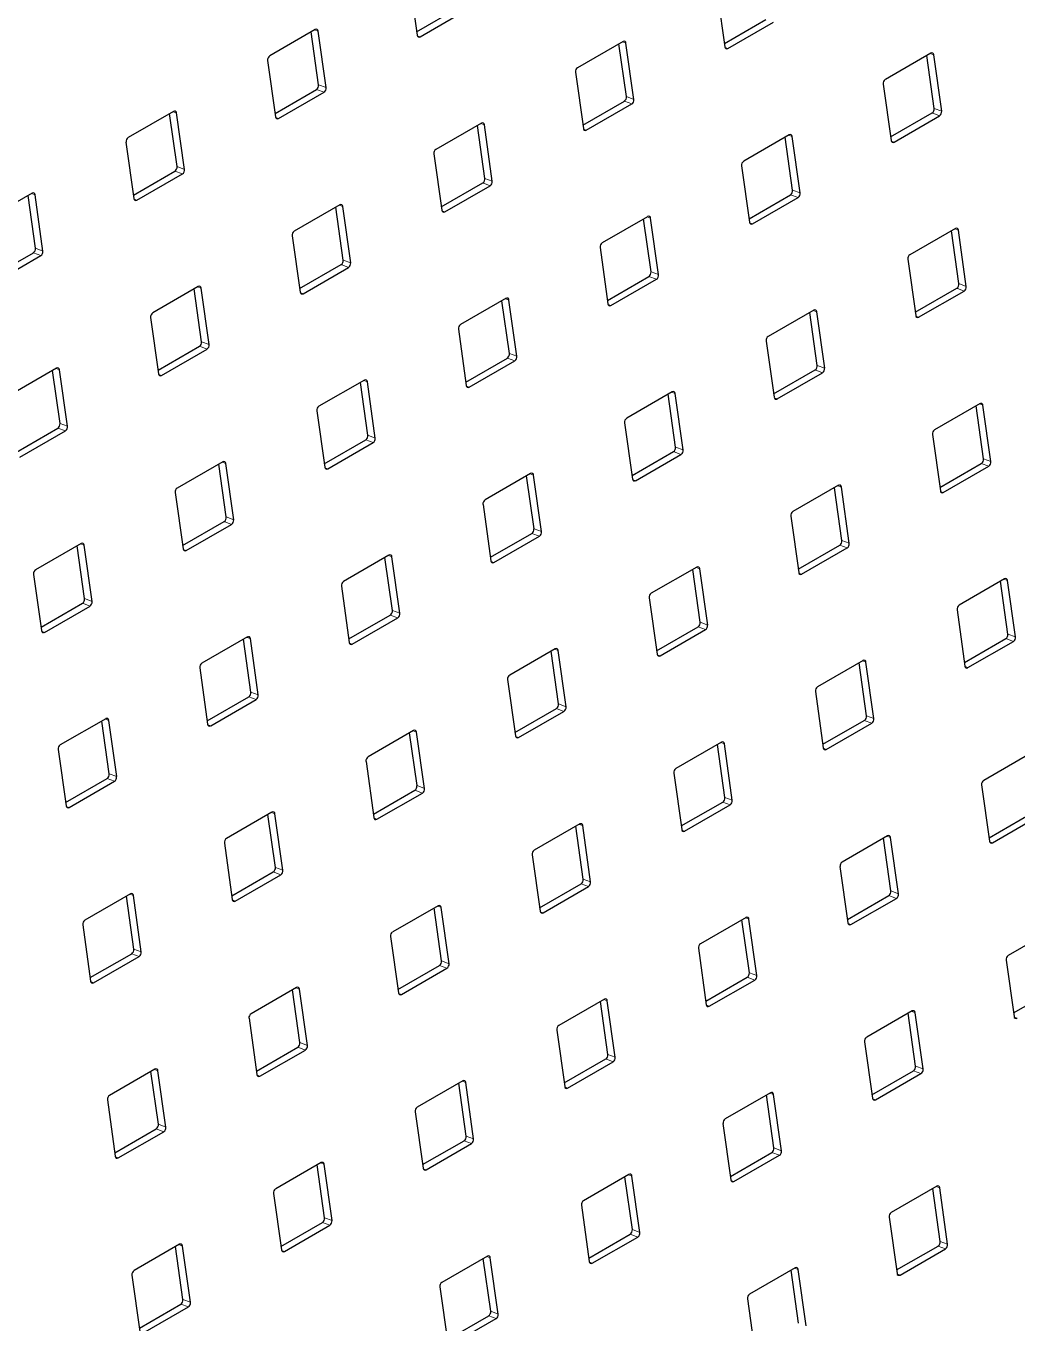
# Model space of a CAD drawing. Header units: millimetres. Extents: x -218071 to -203542, y 15363 to 51382.
# Drawn here: x -216881.75 to -216867.89, y 51079.26 to 51097.4 of the extents above; entities that cross this region are included whole.
import ezdxf

# ---------------------------------------------------------------- set-up
doc = ezdxf.new("R2010")
doc.units = ezdxf.units.MM
doc.header["$LTSCALE"] = 4
doc.layers.add('TPF-EQUIPEMENT', color=7, linetype='Continuous')

msp = doc.modelspace()

# ---------------------------------------------------------------- linework, layer by layer
at = {"layer": 'TPF-EQUIPEMENT', "color": 7, "linetype": 'Continuous', "lineweight": 25}
for p, q in [((-216876.388, 51098.06), (-216876.277, 51097.272)), ((-216872.084, 51097.895), (-216871.974, 51097.107)), ((-216876.284, 51097.32), (-216875.704, 51097.655)), ((-216876.236, 51097.249), (-216875.599, 51097.616)), ((-216871.98, 51097.156), (-216871.4, 51097.49)), ((-216871.932, 51097.084), (-216871.296, 51097.451)), ((-216877.702, 51097.349), (-216878.338, 51096.981)), ((-216877.654, 51096.577), (-216877.758, 51097.316)), ((-216877.55, 51096.538), (-216877.661, 51097.325)), ((-216873.398, 51097.184), (-216874.035, 51096.816)), ((-216873.351, 51096.412), (-216873.455, 51097.151)), ((-216873.246, 51096.373), (-216873.357, 51097.16)), ((-216878.368, 51096.917), (-216878.257, 51096.13)), ((-216869.095, 51097.019), (-216869.731, 51096.652)), ((-216869.047, 51096.247), (-216869.151, 51096.986)), ((-216868.943, 51096.208), (-216869.053, 51096.996)), ((-216874.064, 51096.752), (-216873.953, 51095.965)), ((-216878.264, 51096.178), (-216877.684, 51096.513)), ((-216869.76, 51096.587), (-216869.65, 51095.8)), ((-216878.216, 51096.106), (-216877.579, 51096.474)), ((-216873.96, 51096.013), (-216873.38, 51096.348)), ((-216873.912, 51095.941), (-216873.276, 51096.309)), ((-216879.682, 51096.206), (-216880.318, 51095.839)), ((-216879.634, 51095.434), (-216879.738, 51096.174)), ((-216879.53, 51095.395), (-216879.64, 51096.183)), ((-216869.657, 51095.848), (-216869.076, 51096.183)), ((-216869.608, 51095.776), (-216868.972, 51096.144)), ((-216875.378, 51096.041), (-216876.015, 51095.674)), ((-216875.331, 51095.269), (-216875.435, 51096.009)), ((-216875.226, 51095.23), (-216875.337, 51096.018)), ((-216880.348, 51095.775), (-216880.237, 51094.987)), ((-216871.075, 51095.876), (-216871.711, 51095.509)), ((-216871.027, 51095.104), (-216871.131, 51095.844)), ((-216870.923, 51095.065), (-216871.033, 51095.853)), ((-216876.044, 51095.61), (-216875.933, 51094.822)), ((-216871.74, 51095.445), (-216871.63, 51094.657)), ((-216880.244, 51095.035), (-216879.664, 51095.37)), ((-216880.196, 51094.964), (-216879.559, 51095.331)), ((-216881.662, 51095.063), (-216882.298, 51094.696)), ((-216881.614, 51094.291), (-216881.718, 51095.031)), ((-216881.51, 51094.252), (-216881.62, 51095.04)), ((-216875.94, 51094.87), (-216875.36, 51095.205)), ((-216875.892, 51094.799), (-216875.256, 51095.166)), ((-216871.637, 51094.705), (-216871.056, 51095.04)), ((-216877.358, 51094.898), (-216877.995, 51094.531)), ((-216877.311, 51094.126), (-216877.414, 51094.866)), ((-216877.206, 51094.087), (-216877.317, 51094.875)), ((-216871.588, 51094.634), (-216870.952, 51095.001)), ((-216873.055, 51094.733), (-216873.691, 51094.366)), ((-216873.007, 51093.962), (-216873.111, 51094.701)), ((-216872.903, 51093.923), (-216873.013, 51094.71)), ((-216868.751, 51094.569), (-216869.387, 51094.201)), ((-216868.703, 51093.797), (-216868.807, 51094.536)), ((-216868.599, 51093.758), (-216868.709, 51094.545)), ((-216878.024, 51094.467), (-216877.913, 51093.679)), ((-216873.72, 51094.302), (-216873.61, 51093.514)), ((-216882.224, 51093.892), (-216881.643, 51094.227)), ((-216882.175, 51093.821), (-216881.539, 51094.188)), ((-216869.417, 51094.137), (-216869.306, 51093.35)), ((-216877.92, 51093.727), (-216877.34, 51094.062)), ((-216877.872, 51093.656), (-216877.235, 51094.023)), ((-216879.338, 51093.756), (-216879.974, 51093.388)), ((-216873.616, 51093.563), (-216873.036, 51093.897)), ((-216873.568, 51093.491), (-216872.932, 51093.858)), ((-216879.291, 51092.984), (-216879.394, 51093.723)), ((-216879.186, 51092.945), (-216879.297, 51093.732)), ((-216875.034, 51093.591), (-216875.671, 51093.224)), ((-216869.313, 51093.398), (-216868.733, 51093.733)), ((-216869.265, 51093.326), (-216868.628, 51093.693)), ((-216874.987, 51092.819), (-216875.091, 51093.558)), ((-216874.882, 51092.78), (-216874.993, 51093.567)), ((-216870.731, 51093.426), (-216871.367, 51093.059)), ((-216870.683, 51092.654), (-216870.787, 51093.393)), ((-216870.579, 51092.615), (-216870.689, 51093.403)), ((-216880.004, 51093.324), (-216879.893, 51092.537)), ((-216875.7, 51093.159), (-216875.59, 51092.372)), ((-216879.9, 51092.585), (-216879.32, 51092.92)), ((-216879.852, 51092.513), (-216879.215, 51092.881)), ((-216871.396, 51092.994), (-216871.286, 51092.207)), ((-216875.596, 51092.42), (-216875.016, 51092.755)), ((-216875.548, 51092.348), (-216874.912, 51092.716)), ((-216881.318, 51092.613), (-216881.954, 51092.246)), ((-216881.27, 51091.841), (-216881.374, 51092.581)), ((-216881.166, 51091.802), (-216881.276, 51092.59)), ((-216871.293, 51092.255), (-216870.713, 51092.59)), ((-216871.244, 51092.184), (-216870.608, 51092.551)), ((-216877.014, 51092.448), (-216877.651, 51092.081)), ((-216876.967, 51091.676), (-216877.071, 51092.416)), ((-216876.862, 51091.637), (-216876.973, 51092.425)), ((-216872.711, 51092.283), (-216873.347, 51091.916)), ((-216872.663, 51091.511), (-216872.767, 51092.251)), ((-216872.559, 51091.472), (-216872.669, 51092.26)), ((-216877.68, 51092.017), (-216877.569, 51091.229)), ((-216868.407, 51092.118), (-216869.044, 51091.751)), ((-216868.36, 51091.346), (-216868.463, 51092.086)), ((-216868.255, 51091.307), (-216868.366, 51092.095)), ((-216881.88, 51091.442), (-216881.3, 51091.777)), ((-216873.376, 51091.852), (-216873.266, 51091.064)), ((-216881.832, 51091.371), (-216881.195, 51091.738)), ((-216877.576, 51091.277), (-216876.996, 51091.612)), ((-216869.073, 51091.687), (-216868.962, 51090.899)), ((-216877.528, 51091.206), (-216876.892, 51091.573)), ((-216873.273, 51091.112), (-216872.692, 51091.447)), ((-216873.224, 51091.041), (-216872.588, 51091.408)), ((-216878.994, 51091.305), (-216879.631, 51090.938)), ((-216878.947, 51090.534), (-216879.05, 51091.273)), ((-216878.842, 51090.494), (-216878.953, 51091.282)), ((-216868.969, 51090.947), (-216868.389, 51091.282)), ((-216868.921, 51090.876), (-216868.284, 51091.243)), ((-216874.691, 51091.141), (-216875.327, 51090.773)), ((-216874.643, 51090.369), (-216874.747, 51091.108)), ((-216874.539, 51090.33), (-216874.649, 51091.117)), ((-216879.66, 51090.874), (-216879.549, 51090.086)), ((-216870.387, 51090.976), (-216871.023, 51090.608)), ((-216870.34, 51090.204), (-216870.443, 51090.943)), ((-216870.235, 51090.165), (-216870.346, 51090.952)), ((-216875.356, 51090.709), (-216875.246, 51089.921)), ((-216871.053, 51090.544), (-216870.942, 51089.757)), ((-216879.556, 51090.134), (-216878.976, 51090.469)), ((-216879.508, 51090.063), (-216878.871, 51090.43)), ((-216880.974, 51090.163), (-216881.611, 51089.795)), ((-216880.927, 51089.391), (-216881.03, 51090.13)), ((-216880.822, 51089.352), (-216880.933, 51090.139)), ((-216875.253, 51089.97), (-216874.672, 51090.304)), ((-216875.204, 51089.898), (-216874.568, 51090.265)), ((-216870.949, 51089.805), (-216870.369, 51090.14)), ((-216876.671, 51089.998), (-216877.307, 51089.631)), ((-216876.623, 51089.226), (-216876.727, 51089.965)), ((-216876.519, 51089.187), (-216876.629, 51089.974)), ((-216870.901, 51089.733), (-216870.264, 51090.101)), ((-216872.367, 51089.833), (-216873.003, 51089.466)), ((-216872.319, 51089.061), (-216872.423, 51089.8)), ((-216872.215, 51089.022), (-216872.325, 51089.81)), ((-216881.64, 51089.731), (-216881.529, 51088.944)), ((-216868.063, 51089.668), (-216868.7, 51089.301)), ((-216868.016, 51088.896), (-216868.12, 51089.636)), ((-216867.911, 51088.857), (-216868.022, 51089.645)), ((-216877.336, 51089.566), (-216877.226, 51088.779)), ((-216873.033, 51089.401), (-216872.922, 51088.614)), ((-216881.536, 51088.992), (-216880.956, 51089.327)), ((-216881.488, 51088.92), (-216880.851, 51089.288)), ((-216868.729, 51089.237), (-216868.618, 51088.449)), ((-216877.232, 51088.827), (-216876.652, 51089.162)), ((-216877.184, 51088.755), (-216876.548, 51089.123)), ((-216872.929, 51088.662), (-216872.349, 51088.997)), ((-216872.881, 51088.591), (-216872.244, 51088.958)), ((-216878.65, 51088.855), (-216879.287, 51088.488)), ((-216878.603, 51088.083), (-216878.707, 51088.823)), ((-216878.498, 51088.044), (-216878.609, 51088.832)), ((-216874.347, 51088.69), (-216874.983, 51088.323)), ((-216868.625, 51088.497), (-216868.045, 51088.832)), ((-216868.577, 51088.426), (-216867.941, 51088.793)), ((-216874.299, 51087.918), (-216874.403, 51088.658)), ((-216874.195, 51087.879), (-216874.305, 51088.667)), ((-216870.043, 51088.525), (-216870.68, 51088.158)), ((-216869.891, 51087.714), (-216870.002, 51088.502)), ((-216879.316, 51088.424), (-216879.206, 51087.636)), ((-216869.996, 51087.753), (-216870.099, 51088.493)), ((-216875.012, 51088.259), (-216874.902, 51087.471)), ((-216879.212, 51087.684), (-216878.632, 51088.019)), ((-216879.164, 51087.613), (-216878.528, 51087.98)), ((-216870.709, 51088.094), (-216870.598, 51087.306)), ((-216874.909, 51087.519), (-216874.329, 51087.854)), ((-216874.86, 51087.448), (-216874.224, 51087.815)), ((-216880.63, 51087.712), (-216881.267, 51087.345)), ((-216880.583, 51086.941), (-216880.687, 51087.68)), ((-216880.478, 51086.902), (-216880.589, 51087.689)), ((-216870.605, 51087.354), (-216870.025, 51087.689)), ((-216870.557, 51087.283), (-216869.92, 51087.65)), ((-216876.327, 51087.548), (-216876.963, 51087.18)), ((-216876.279, 51086.776), (-216876.383, 51087.515)), ((-216876.175, 51086.737), (-216876.285, 51087.524)), ((-216881.296, 51087.281), (-216881.185, 51086.493)), ((-216872.023, 51087.383), (-216872.66, 51087.015)), ((-216871.976, 51086.611), (-216872.079, 51087.35)), ((-216871.871, 51086.572), (-216871.982, 51087.359)), ((-216876.992, 51087.116), (-216876.882, 51086.329)), ((-216867.72, 51087.218), (-216868.356, 51086.85)), ((-216881.192, 51086.542), (-216880.612, 51086.876)), ((-216872.689, 51086.951), (-216872.578, 51086.164)), ((-216881.144, 51086.47), (-216880.508, 51086.837)), ((-216876.889, 51086.377), (-216876.308, 51086.711)), ((-216868.385, 51086.786), (-216868.275, 51085.999)), ((-216876.84, 51086.305), (-216876.204, 51086.672)), ((-216872.585, 51086.212), (-216872.005, 51086.547)), ((-216872.537, 51086.14), (-216871.9, 51086.508)), ((-216878.307, 51086.405), (-216878.943, 51086.038)), ((-216878.259, 51085.633), (-216878.363, 51086.372)), ((-216878.155, 51085.594), (-216878.265, 51086.382)), ((-216868.281, 51086.047), (-216867.701, 51086.382)), ((-216868.233, 51085.975), (-216867.597, 51086.343)), ((-216874.003, 51086.24), (-216874.639, 51085.873)), ((-216873.956, 51085.468), (-216874.059, 51086.208)), ((-216873.851, 51085.429), (-216873.962, 51086.217)), ((-216878.972, 51085.973), (-216878.862, 51085.186)), ((-216869.699, 51086.075), (-216870.336, 51085.708)), ((-216869.652, 51085.303), (-216869.756, 51086.043)), ((-216869.547, 51085.264), (-216869.658, 51086.052)), ((-216874.669, 51085.809), (-216874.558, 51085.021)), ((-216870.365, 51085.644), (-216870.255, 51084.856)), ((-216878.869, 51085.234), (-216878.288, 51085.569)), ((-216878.82, 51085.162), (-216878.184, 51085.53)), ((-216880.287, 51085.262), (-216880.923, 51084.895)), ((-216880.239, 51084.49), (-216880.343, 51085.23)), ((-216880.135, 51084.451), (-216880.245, 51085.239)), ((-216874.565, 51085.069), (-216873.985, 51085.404)), ((-216874.517, 51084.998), (-216873.88, 51085.365)), ((-216870.261, 51084.904), (-216869.681, 51085.239)), ((-216875.983, 51085.097), (-216876.619, 51084.73)), ((-216875.935, 51084.325), (-216876.039, 51085.065)), ((-216875.831, 51084.286), (-216875.941, 51085.074)), ((-216870.213, 51084.833), (-216869.577, 51085.2)), ((-216871.679, 51084.932), (-216872.316, 51084.565)), ((-216871.632, 51084.16), (-216871.736, 51084.9)), ((-216871.527, 51084.121), (-216871.638, 51084.909)), ((-216880.952, 51084.831), (-216880.842, 51084.043)), ((-216867.376, 51084.767), (-216868.012, 51084.4)), ((-216876.649, 51084.666), (-216876.538, 51083.878)), ((-216880.848, 51084.091), (-216880.268, 51084.426)), ((-216880.8, 51084.02), (-216880.164, 51084.387)), ((-216872.345, 51084.501), (-216872.234, 51083.713)), ((-216868.041, 51084.336), (-216867.931, 51083.548)), ((-216876.545, 51083.926), (-216875.965, 51084.261)), ((-216876.497, 51083.855), (-216875.86, 51084.222)), ((-216872.241, 51083.761), (-216871.661, 51084.096)), ((-216872.193, 51083.69), (-216871.557, 51084.057)), ((-216877.963, 51083.955), (-216878.599, 51083.587)), ((-216877.915, 51083.183), (-216878.019, 51083.922)), ((-216877.811, 51083.144), (-216877.921, 51083.931)), ((-216873.659, 51083.79), (-216874.296, 51083.422)), ((-216867.938, 51083.597), (-216867.357, 51083.931)), ((-216873.612, 51083.018), (-216873.715, 51083.757)), ((-216873.507, 51082.979), (-216873.618, 51083.766)), ((-216869.356, 51083.625), (-216869.992, 51083.257)), ((-216869.204, 51082.814), (-216869.314, 51083.601)), ((-216878.628, 51083.523), (-216878.518, 51082.736)), ((-216869.308, 51082.853), (-216869.412, 51083.592)), ((-216874.325, 51083.358), (-216874.214, 51082.571)), ((-216878.525, 51082.784), (-216877.945, 51083.118)), ((-216878.476, 51082.712), (-216877.84, 51083.079)), ((-216870.021, 51083.193), (-216869.911, 51082.406)), ((-216874.221, 51082.619), (-216873.641, 51082.954)), ((-216874.173, 51082.547), (-216873.536, 51082.915)), ((-216879.943, 51082.812), (-216880.579, 51082.445)), ((-216879.895, 51082.04), (-216879.999, 51082.779)), ((-216879.791, 51082.001), (-216879.901, 51082.789)), ((-216869.918, 51082.454), (-216869.337, 51082.789)), ((-216869.869, 51082.382), (-216869.233, 51082.75)), ((-216875.639, 51082.647), (-216876.276, 51082.28)), ((-216875.592, 51081.875), (-216875.695, 51082.615)), ((-216875.487, 51081.836), (-216875.598, 51082.624)), ((-216880.608, 51082.38), (-216880.498, 51081.593)), ((-216871.336, 51082.482), (-216871.972, 51082.115)), ((-216871.288, 51081.71), (-216871.392, 51082.45)), ((-216871.184, 51081.671), (-216871.294, 51082.459)), ((-216876.305, 51082.216), (-216876.194, 51081.428)), ((-216880.505, 51081.641), (-216879.924, 51081.976)), ((-216872.001, 51082.051), (-216871.891, 51081.263)), ((-216880.456, 51081.569), (-216879.82, 51081.937)), ((-216876.201, 51081.476), (-216875.621, 51081.811)), ((-216876.153, 51081.405), (-216875.516, 51081.772)), ((-216871.897, 51081.311), (-216871.317, 51081.646)), ((-216871.849, 51081.24), (-216871.213, 51081.607)), ((-216877.619, 51081.504), (-216878.255, 51081.137)), ((-216877.572, 51080.732), (-216877.675, 51081.472)), ((-216877.467, 51080.693), (-216877.578, 51081.481)), ((-216873.315, 51081.339), (-216873.952, 51080.972)), ((-216873.268, 51080.567), (-216873.372, 51081.307)), ((-216873.163, 51080.528), (-216873.274, 51081.316)), ((-216878.285, 51081.073), (-216878.174, 51080.285)), ((-216869.012, 51081.174), (-216869.648, 51080.807)), ((-216868.964, 51080.403), (-216869.068, 51081.142)), ((-216868.86, 51080.364), (-216868.97, 51081.151)), ((-216873.981, 51080.908), (-216873.871, 51080.12)), ((-216869.677, 51080.743), (-216869.567, 51079.955)), ((-216878.181, 51080.333), (-216877.601, 51080.668)), ((-216878.133, 51080.262), (-216877.496, 51080.629)), ((-216879.599, 51080.362), (-216880.235, 51079.994)), ((-216879.447, 51079.551), (-216879.557, 51080.338)), ((-216873.877, 51080.168), (-216873.297, 51080.503)), ((-216873.829, 51080.097), (-216873.193, 51080.464)), ((-216869.574, 51080.004), (-216868.994, 51080.338)), ((-216879.551, 51079.59), (-216879.655, 51080.329)), ((-216875.295, 51080.197), (-216875.932, 51079.829)), ((-216875.248, 51079.425), (-216875.352, 51080.164)), ((-216875.143, 51079.386), (-216875.254, 51080.173)), ((-216869.525, 51079.932), (-216868.889, 51080.299)), ((-216870.992, 51080.032), (-216871.628, 51079.665)), ((-216870.944, 51079.26), (-216871.048, 51079.999)), ((-216870.84, 51079.221), (-216870.95, 51080.008)), ((-216880.265, 51079.93), (-216880.154, 51079.143)), ((-216875.961, 51079.765), (-216875.85, 51078.978)), ((-216880.161, 51079.191), (-216879.581, 51079.526)), ((-216880.113, 51079.119), (-216879.476, 51079.487)), ((-216871.657, 51079.6), (-216871.547, 51078.813)), ((-216875.857, 51079.026), (-216875.277, 51079.361)), ((-216875.809, 51078.954), (-216875.173, 51079.322))]:
    msp.add_line(p, q, dxfattribs=at)
at = {"layer": 'TPF-EQUIPEMENT', "color": 8, "linetype": 'Continuous', "lineweight": 18}
for p, q in [((-216877.71, 51097.344), (-216877.661, 51097.325)), ((-216876.275, 51097.264), (-216876.236, 51097.249)), ((-216873.407, 51097.179), (-216873.357, 51097.16)), ((-216871.972, 51097.099), (-216871.932, 51097.084)), ((-216869.103, 51097.014), (-216869.053, 51096.996)), ((-216877.684, 51096.513), (-216877.579, 51096.474)), ((-216877.654, 51096.577), (-216877.55, 51096.538)), ((-216873.38, 51096.348), (-216873.276, 51096.309)), ((-216873.351, 51096.412), (-216873.246, 51096.373)), ((-216879.69, 51096.201), (-216879.64, 51096.183)), ((-216878.255, 51096.121), (-216878.216, 51096.106)), ((-216869.076, 51096.183), (-216868.972, 51096.144)), ((-216869.047, 51096.247), (-216868.943, 51096.208)), ((-216875.387, 51096.036), (-216875.337, 51096.018)), ((-216873.951, 51095.956), (-216873.912, 51095.941)), ((-216871.083, 51095.871), (-216871.033, 51095.853)), ((-216869.648, 51095.791), (-216869.608, 51095.776)), ((-216879.634, 51095.434), (-216879.53, 51095.395)), ((-216879.664, 51095.37), (-216879.559, 51095.331)), ((-216875.331, 51095.269), (-216875.226, 51095.23)), ((-216881.67, 51095.059), (-216881.62, 51095.04)), ((-216875.36, 51095.205), (-216875.256, 51095.166)), ((-216871.056, 51095.04), (-216870.952, 51095.001)), ((-216871.027, 51095.104), (-216870.923, 51095.065)), ((-216880.235, 51094.978), (-216880.196, 51094.964)), ((-216877.366, 51094.894), (-216877.317, 51094.875)), ((-216875.931, 51094.813), (-216875.892, 51094.799)), ((-216873.063, 51094.729), (-216873.013, 51094.71)), ((-216871.628, 51094.649), (-216871.588, 51094.634)), ((-216868.759, 51094.564), (-216868.709, 51094.545)), ((-216881.643, 51094.227), (-216881.539, 51094.188)), ((-216881.614, 51094.291), (-216881.51, 51094.252)), ((-216877.311, 51094.126), (-216877.206, 51094.087)), ((-216877.34, 51094.062), (-216877.235, 51094.023)), ((-216873.007, 51093.962), (-216872.903, 51093.923)), ((-216873.036, 51093.897), (-216872.932, 51093.858)), ((-216868.703, 51093.797), (-216868.599, 51093.758)), ((-216879.346, 51093.751), (-216879.297, 51093.732)), ((-216877.911, 51093.671), (-216877.872, 51093.656)), ((-216875.043, 51093.586), (-216874.993, 51093.567)), ((-216868.733, 51093.733), (-216868.628, 51093.693)), ((-216873.608, 51093.506), (-216873.568, 51093.491)), ((-216870.739, 51093.421), (-216870.689, 51093.403)), ((-216869.304, 51093.341), (-216869.265, 51093.326)), ((-216879.32, 51092.92), (-216879.215, 51092.881)), ((-216879.291, 51092.984), (-216879.186, 51092.945)), ((-216875.016, 51092.755), (-216874.912, 51092.716)), ((-216874.987, 51092.819), (-216874.882, 51092.78)), ((-216881.326, 51092.608), (-216881.276, 51092.59)), ((-216879.891, 51092.528), (-216879.852, 51092.513)), ((-216870.713, 51092.59), (-216870.608, 51092.551)), ((-216870.683, 51092.654), (-216870.579, 51092.615)), ((-216877.023, 51092.443), (-216876.973, 51092.425)), ((-216875.588, 51092.363), (-216875.548, 51092.348)), ((-216872.719, 51092.278), (-216872.669, 51092.26)), ((-216871.284, 51092.198), (-216871.244, 51092.184)), ((-216868.415, 51092.114), (-216868.366, 51092.095)), ((-216881.3, 51091.777), (-216881.195, 51091.738)), ((-216881.27, 51091.841), (-216881.166, 51091.802)), ((-216876.996, 51091.612), (-216876.892, 51091.573)), ((-216876.967, 51091.676), (-216876.862, 51091.637)), ((-216872.692, 51091.447), (-216872.588, 51091.408)), ((-216872.663, 51091.511), (-216872.559, 51091.472)), ((-216879.003, 51091.301), (-216878.953, 51091.282)), ((-216877.567, 51091.22), (-216877.528, 51091.206)), ((-216868.389, 51091.282), (-216868.284, 51091.243)), ((-216868.36, 51091.346), (-216868.255, 51091.307)), ((-216874.699, 51091.136), (-216874.649, 51091.117)), ((-216873.264, 51091.056), (-216873.224, 51091.041)), ((-216870.395, 51090.971), (-216870.346, 51090.952)), ((-216868.96, 51090.891), (-216868.921, 51090.876)), ((-216878.947, 51090.534), (-216878.842, 51090.494)), ((-216878.976, 51090.469), (-216878.871, 51090.43)), ((-216874.643, 51090.369), (-216874.539, 51090.33)), ((-216880.982, 51090.158), (-216880.933, 51090.139)), ((-216874.672, 51090.304), (-216874.568, 51090.265)), ((-216870.369, 51090.14), (-216870.264, 51090.101)), ((-216870.34, 51090.204), (-216870.235, 51090.165)), ((-216879.547, 51090.078), (-216879.508, 51090.063)), ((-216876.679, 51089.993), (-216876.629, 51089.974)), ((-216875.244, 51089.913), (-216875.204, 51089.898)), ((-216872.375, 51089.828), (-216872.325, 51089.81)), ((-216870.94, 51089.748), (-216870.901, 51089.733)), ((-216868.072, 51089.663), (-216868.022, 51089.645)), ((-216880.956, 51089.327), (-216880.851, 51089.288)), ((-216880.927, 51089.391), (-216880.822, 51089.352)), ((-216876.623, 51089.226), (-216876.519, 51089.187)), ((-216876.652, 51089.162), (-216876.548, 51089.123)), ((-216872.319, 51089.061), (-216872.215, 51089.022)), ((-216881.527, 51088.935), (-216881.488, 51088.92)), ((-216872.349, 51088.997), (-216872.244, 51088.958)), ((-216868.016, 51088.896), (-216867.911, 51088.857)), ((-216878.659, 51088.85), (-216878.609, 51088.832)), ((-216877.224, 51088.77), (-216877.184, 51088.755)), ((-216874.355, 51088.685), (-216874.305, 51088.667)), ((-216868.045, 51088.832), (-216867.941, 51088.793)), ((-216872.92, 51088.605), (-216872.881, 51088.591)), ((-216870.052, 51088.521), (-216870.002, 51088.502)), ((-216868.616, 51088.44), (-216868.577, 51088.426)), ((-216878.632, 51088.019), (-216878.528, 51087.98)), ((-216878.603, 51088.083), (-216878.498, 51088.044)), ((-216874.329, 51087.854), (-216874.224, 51087.815)), ((-216874.299, 51087.918), (-216874.195, 51087.879)), ((-216880.639, 51087.708), (-216880.589, 51087.689)), ((-216879.204, 51087.627), (-216879.164, 51087.613)), ((-216870.025, 51087.689), (-216869.92, 51087.65)), ((-216869.996, 51087.753), (-216869.891, 51087.714)), ((-216876.335, 51087.543), (-216876.285, 51087.524)), ((-216874.9, 51087.463), (-216874.86, 51087.448)), ((-216872.031, 51087.378), (-216871.982, 51087.359)), ((-216870.596, 51087.298), (-216870.557, 51087.283)), ((-216880.612, 51086.876), (-216880.508, 51086.837)), ((-216880.583, 51086.941), (-216880.478, 51086.902)), ((-216876.308, 51086.711), (-216876.204, 51086.672)), ((-216876.279, 51086.776), (-216876.175, 51086.737)), ((-216872.005, 51086.547), (-216871.9, 51086.508)), ((-216871.976, 51086.611), (-216871.871, 51086.572)), ((-216881.183, 51086.485), (-216881.144, 51086.47)), ((-216878.315, 51086.4), (-216878.265, 51086.382)), ((-216876.88, 51086.32), (-216876.84, 51086.305)), ((-216874.011, 51086.235), (-216873.962, 51086.217)), ((-216872.576, 51086.155), (-216872.537, 51086.14)), ((-216869.708, 51086.07), (-216869.658, 51086.052)), ((-216868.273, 51085.99), (-216868.233, 51085.975)), ((-216878.259, 51085.633), (-216878.155, 51085.594)), ((-216878.288, 51085.569), (-216878.184, 51085.53)), ((-216873.956, 51085.468), (-216873.851, 51085.429)), ((-216880.295, 51085.257), (-216880.245, 51085.239)), ((-216873.985, 51085.404), (-216873.88, 51085.365)), ((-216869.681, 51085.239), (-216869.577, 51085.2)), ((-216869.652, 51085.303), (-216869.547, 51085.264)), ((-216878.86, 51085.177), (-216878.82, 51085.162)), ((-216875.991, 51085.093), (-216875.941, 51085.074)), ((-216874.556, 51085.012), (-216874.517, 51084.998)), ((-216871.688, 51084.928), (-216871.638, 51084.909)), ((-216870.253, 51084.847), (-216870.213, 51084.833)), ((-216880.268, 51084.426), (-216880.164, 51084.387)), ((-216880.239, 51084.49), (-216880.135, 51084.451)), ((-216875.935, 51084.325), (-216875.831, 51084.286)), ((-216875.965, 51084.261), (-216875.86, 51084.222)), ((-216871.632, 51084.16), (-216871.527, 51084.121)), ((-216880.84, 51084.035), (-216880.8, 51084.02)), ((-216871.661, 51084.096), (-216871.557, 51084.057)), ((-216877.971, 51083.95), (-216877.921, 51083.931)), ((-216876.536, 51083.87), (-216876.497, 51083.855)), ((-216873.668, 51083.785), (-216873.618, 51083.766)), ((-216872.232, 51083.705), (-216872.193, 51083.69)), ((-216869.364, 51083.62), (-216869.314, 51083.601)), ((-216867.929, 51083.54), (-216867.889, 51083.525)), ((-216877.945, 51083.118), (-216877.84, 51083.079)), ((-216877.915, 51083.183), (-216877.811, 51083.144)), ((-216873.641, 51082.954), (-216873.536, 51082.915)), ((-216873.612, 51083.018), (-216873.507, 51082.979)), ((-216879.951, 51082.807), (-216879.901, 51082.789)), ((-216878.516, 51082.727), (-216878.476, 51082.712)), ((-216869.337, 51082.789), (-216869.233, 51082.75)), ((-216869.308, 51082.853), (-216869.204, 51082.814)), ((-216875.647, 51082.642), (-216875.598, 51082.624)), ((-216874.212, 51082.562), (-216874.173, 51082.547)), ((-216871.344, 51082.477), (-216871.294, 51082.459)), ((-216869.909, 51082.397), (-216869.869, 51082.382)), ((-216879.924, 51081.976), (-216879.82, 51081.937)), ((-216879.895, 51082.04), (-216879.791, 51082.001)), ((-216875.621, 51081.811), (-216875.516, 51081.772)), ((-216875.592, 51081.875), (-216875.487, 51081.836)), ((-216871.317, 51081.646), (-216871.213, 51081.607)), ((-216871.288, 51081.71), (-216871.184, 51081.671)), ((-216880.496, 51081.584), (-216880.456, 51081.569)), ((-216877.627, 51081.5), (-216877.578, 51081.481)), ((-216876.192, 51081.419), (-216876.153, 51081.405)), ((-216873.324, 51081.335), (-216873.274, 51081.316)), ((-216871.889, 51081.254), (-216871.849, 51081.24)), ((-216869.02, 51081.17), (-216868.97, 51081.151)), ((-216877.572, 51080.732), (-216877.467, 51080.693)), ((-216877.601, 51080.668), (-216877.496, 51080.629)), ((-216873.268, 51080.567), (-216873.163, 51080.528)), ((-216879.607, 51080.357), (-216879.557, 51080.338)), ((-216873.297, 51080.503), (-216873.193, 51080.464)), ((-216868.994, 51080.338), (-216868.889, 51080.299)), ((-216868.964, 51080.403), (-216868.86, 51080.364)), ((-216878.172, 51080.277), (-216878.133, 51080.262)), ((-216875.304, 51080.192), (-216875.254, 51080.173)), ((-216873.869, 51080.112), (-216873.829, 51080.097)), ((-216871, 51080.027), (-216870.95, 51080.008)), ((-216869.565, 51079.947), (-216869.525, 51079.932)), ((-216879.581, 51079.526), (-216879.476, 51079.487)), ((-216879.551, 51079.59), (-216879.447, 51079.551)), ((-216875.248, 51079.425), (-216875.143, 51079.386)), ((-216875.277, 51079.361), (-216875.173, 51079.322))]:
    msp.add_line(p, q, dxfattribs=at)
at = {"layer": 'TPF-EQUIPEMENT', "color": 7, "linetype": 'Continuous', "lineweight": 25}
for centre, radius, start, end in [((-216877.688, 51097.326), 0.027, 358.9775, 122.2879), ((-216876.25, 51097.272), 0.027, 178.9775, 302.2879), ((-216873.384, 51097.161), 0.027, 358.9775, 122.2879), ((-216871.947, 51097.107), 0.027, 178.9775, 302.2879), ((-216869.08, 51096.996), 0.027, 358.9775, 122.2879), ((-216878.301, 51096.926), 0.0672, 123.9011, 187.1338), ((-216873.997, 51096.761), 0.0672, 123.9011, 187.1338), ((-216877.721, 51096.568), 0.0672, 303.9011, 7.1338), ((-216877.617, 51096.529), 0.0672, 303.9011, 7.1338), ((-216869.694, 51096.596), 0.0672, 123.9011, 187.1338), ((-216873.418, 51096.404), 0.0672, 303.9011, 7.1338), ((-216873.313, 51096.364), 0.0672, 303.9011, 7.1338), ((-216879.667, 51096.183), 0.027, 358.9775, 122.2879), ((-216878.23, 51096.129), 0.027, 178.9775, 302.2879), ((-216869.114, 51096.239), 0.0672, 303.9011, 7.1338), ((-216869.01, 51096.2), 0.0672, 303.9011, 7.1338), ((-216875.364, 51096.018), 0.027, 358.9775, 122.2879), ((-216873.926, 51095.964), 0.027, 178.9775, 302.2879), ((-216880.281, 51095.783), 0.0672, 123.9011, 187.1338), ((-216871.06, 51095.853), 0.027, 358.9775, 122.2879), ((-216869.623, 51095.799), 0.027, 178.9775, 302.2879), ((-216875.977, 51095.618), 0.0672, 123.9011, 187.1338), ((-216879.701, 51095.426), 0.0672, 303.9011, 7.1338), ((-216879.597, 51095.387), 0.0672, 303.9011, 7.1338), ((-216871.674, 51095.453), 0.0672, 123.9011, 187.1338), ((-216875.397, 51095.261), 0.0672, 303.9011, 7.1338), ((-216875.293, 51095.222), 0.0672, 303.9011, 7.1338), ((-216881.647, 51095.04), 0.027, 358.9775, 122.2879), ((-216871.094, 51095.096), 0.0672, 303.9011, 7.1338), ((-216870.989, 51095.057), 0.0672, 303.9011, 7.1338), ((-216880.21, 51094.986), 0.027, 178.9775, 302.2879), ((-216877.344, 51094.876), 0.027, 358.9775, 122.2879), ((-216875.906, 51094.822), 0.027, 178.9775, 302.2879), ((-216873.04, 51094.711), 0.027, 358.9775, 122.2879), ((-216877.957, 51094.475), 0.0672, 123.9011, 187.1338), ((-216871.603, 51094.657), 0.027, 178.9775, 302.2879), ((-216868.737, 51094.546), 0.027, 358.9775, 122.2879), ((-216873.653, 51094.31), 0.0672, 123.9011, 187.1338), ((-216881.681, 51094.283), 0.0672, 303.9011, 7.1338), ((-216881.577, 51094.244), 0.0672, 303.9011, 7.1338), ((-216877.377, 51094.118), 0.0672, 303.9011, 7.1338), ((-216869.35, 51094.145), 0.0672, 123.9011, 187.1338), ((-216877.273, 51094.079), 0.0672, 303.9011, 7.1338), ((-216873.074, 51093.953), 0.0672, 303.9011, 7.1338), ((-216879.324, 51093.733), 0.027, 358.9775, 122.2879), ((-216872.969, 51093.914), 0.0672, 303.9011, 7.1338), ((-216868.77, 51093.788), 0.0672, 303.9011, 7.1338), ((-216868.666, 51093.749), 0.0672, 303.9011, 7.1338), ((-216877.886, 51093.679), 0.027, 178.9775, 302.2879), ((-216875.02, 51093.568), 0.027, 358.9775, 122.2879), ((-216873.583, 51093.514), 0.027, 178.9775, 302.2879), ((-216870.716, 51093.403), 0.027, 358.9775, 122.2879), ((-216879.937, 51093.333), 0.0672, 123.9011, 187.1338), ((-216875.633, 51093.168), 0.0672, 123.9011, 187.1338), ((-216869.279, 51093.349), 0.027, 178.9775, 302.2879), ((-216871.33, 51093.003), 0.0672, 123.9011, 187.1338), ((-216879.357, 51092.975), 0.0672, 303.9011, 7.1338), ((-216879.253, 51092.936), 0.0672, 303.9011, 7.1338), ((-216875.054, 51092.811), 0.0672, 303.9011, 7.1338), ((-216874.949, 51092.772), 0.0672, 303.9011, 7.1338), ((-216881.304, 51092.59), 0.027, 358.9775, 122.2879), ((-216879.866, 51092.536), 0.027, 178.9775, 302.2879), ((-216870.75, 51092.646), 0.0672, 303.9011, 7.1338), ((-216870.646, 51092.607), 0.0672, 303.9011, 7.1338), ((-216877, 51092.425), 0.027, 358.9775, 122.2879), ((-216875.563, 51092.371), 0.027, 178.9775, 302.2879), ((-216872.696, 51092.26), 0.027, 358.9775, 122.2879), ((-216871.259, 51092.206), 0.027, 178.9775, 302.2879), ((-216868.393, 51092.095), 0.027, 358.9775, 122.2879), ((-216877.613, 51092.025), 0.0672, 123.9011, 187.1338), ((-216881.337, 51091.833), 0.0672, 303.9011, 7.1338), ((-216881.233, 51091.794), 0.0672, 303.9011, 7.1338), ((-216873.31, 51091.86), 0.0672, 123.9011, 187.1338), ((-216877.034, 51091.668), 0.0672, 303.9011, 7.1338), ((-216876.929, 51091.629), 0.0672, 303.9011, 7.1338), ((-216869.006, 51091.695), 0.0672, 123.9011, 187.1338), ((-216872.73, 51091.503), 0.0672, 303.9011, 7.1338), ((-216872.625, 51091.464), 0.0672, 303.9011, 7.1338), ((-216878.98, 51091.283), 0.027, 358.9775, 122.2879), ((-216877.542, 51091.229), 0.027, 178.9775, 302.2879), ((-216868.426, 51091.338), 0.0672, 303.9011, 7.1338), ((-216868.322, 51091.299), 0.0672, 303.9011, 7.1338), ((-216874.676, 51091.118), 0.027, 358.9775, 122.2879), ((-216873.239, 51091.064), 0.027, 178.9775, 302.2879), ((-216879.593, 51090.882), 0.0672, 123.9011, 187.1338), ((-216870.373, 51090.953), 0.027, 358.9775, 122.2879), ((-216868.935, 51090.899), 0.027, 178.9775, 302.2879), ((-216875.29, 51090.717), 0.0672, 123.9011, 187.1338), ((-216879.013, 51090.525), 0.0672, 303.9011, 7.1338), ((-216878.909, 51090.486), 0.0672, 303.9011, 7.1338), ((-216870.986, 51090.553), 0.0672, 123.9011, 187.1338), ((-216874.71, 51090.36), 0.0672, 303.9011, 7.1338), ((-216874.605, 51090.321), 0.0672, 303.9011, 7.1338), ((-216880.96, 51090.14), 0.027, 358.9775, 122.2879), ((-216870.406, 51090.195), 0.0672, 303.9011, 7.1338), ((-216870.302, 51090.156), 0.0672, 303.9011, 7.1338), ((-216879.522, 51090.086), 0.027, 178.9775, 302.2879), ((-216876.656, 51089.975), 0.027, 358.9775, 122.2879), ((-216881.573, 51089.74), 0.0672, 123.9011, 187.1338), ((-216875.219, 51089.921), 0.027, 178.9775, 302.2879), ((-216872.353, 51089.81), 0.027, 358.9775, 122.2879), ((-216877.269, 51089.575), 0.0672, 123.9011, 187.1338), ((-216870.915, 51089.756), 0.027, 178.9775, 302.2879), ((-216868.049, 51089.645), 0.027, 358.9775, 122.2879), ((-216872.966, 51089.41), 0.0672, 123.9011, 187.1338), ((-216880.993, 51089.382), 0.0672, 303.9011, 7.1338), ((-216880.889, 51089.343), 0.0672, 303.9011, 7.1338), ((-216876.69, 51089.218), 0.0672, 303.9011, 7.1338), ((-216868.662, 51089.245), 0.0672, 123.9011, 187.1338), ((-216876.585, 51089.179), 0.0672, 303.9011, 7.1338), ((-216872.386, 51089.053), 0.0672, 303.9011, 7.1338), ((-216881.502, 51088.943), 0.027, 178.9775, 302.2879), ((-216878.636, 51088.832), 0.027, 358.9775, 122.2879), ((-216872.282, 51089.014), 0.0672, 303.9011, 7.1338), ((-216868.083, 51088.888), 0.0672, 303.9011, 7.1338), ((-216867.978, 51088.849), 0.0672, 303.9011, 7.1338), ((-216877.199, 51088.778), 0.027, 178.9775, 302.2879), ((-216874.332, 51088.667), 0.027, 358.9775, 122.2879), ((-216872.895, 51088.613), 0.027, 178.9775, 302.2879), ((-216870.029, 51088.502), 0.027, 358.9775, 122.2879), ((-216879.249, 51088.432), 0.0672, 123.9011, 187.1338), ((-216874.946, 51088.267), 0.0672, 123.9011, 187.1338), ((-216868.591, 51088.448), 0.027, 178.9775, 302.2879), ((-216870.642, 51088.102), 0.0672, 123.9011, 187.1338), ((-216878.67, 51088.075), 0.0672, 303.9011, 7.1338), ((-216878.565, 51088.036), 0.0672, 303.9011, 7.1338), ((-216874.366, 51087.91), 0.0672, 303.9011, 7.1338), ((-216874.262, 51087.871), 0.0672, 303.9011, 7.1338), ((-216880.616, 51087.69), 0.027, 358.9775, 122.2879), ((-216879.179, 51087.636), 0.027, 178.9775, 302.2879), ((-216870.062, 51087.745), 0.0672, 303.9011, 7.1338), ((-216869.958, 51087.706), 0.0672, 303.9011, 7.1338), ((-216876.312, 51087.525), 0.027, 358.9775, 122.2879), ((-216874.875, 51087.471), 0.027, 178.9775, 302.2879), ((-216881.229, 51087.289), 0.0672, 123.9011, 187.1338), ((-216872.009, 51087.36), 0.027, 358.9775, 122.2879), ((-216870.571, 51087.306), 0.027, 178.9775, 302.2879), ((-216876.926, 51087.124), 0.0672, 123.9011, 187.1338), ((-216880.65, 51086.932), 0.0672, 303.9011, 7.1338), ((-216880.545, 51086.893), 0.0672, 303.9011, 7.1338), ((-216872.622, 51086.96), 0.0672, 123.9011, 187.1338), ((-216876.346, 51086.767), 0.0672, 303.9011, 7.1338), ((-216876.241, 51086.728), 0.0672, 303.9011, 7.1338), ((-216868.318, 51086.795), 0.0672, 123.9011, 187.1338), ((-216872.042, 51086.602), 0.0672, 303.9011, 7.1338), ((-216871.938, 51086.563), 0.0672, 303.9011, 7.1338), ((-216881.158, 51086.493), 0.027, 178.9775, 302.2879), ((-216878.292, 51086.382), 0.027, 358.9775, 122.2879), ((-216876.855, 51086.328), 0.027, 178.9775, 302.2879), ((-216873.989, 51086.217), 0.027, 358.9775, 122.2879), ((-216872.551, 51086.163), 0.027, 178.9775, 302.2879), ((-216878.906, 51085.982), 0.0672, 123.9011, 187.1338), ((-216869.685, 51086.052), 0.027, 358.9775, 122.2879), ((-216868.248, 51085.998), 0.027, 178.9775, 302.2879), ((-216874.602, 51085.817), 0.0672, 123.9011, 187.1338), ((-216878.326, 51085.625), 0.0672, 303.9011, 7.1338), ((-216878.221, 51085.586), 0.0672, 303.9011, 7.1338), ((-216870.298, 51085.652), 0.0672, 123.9011, 187.1338), ((-216874.022, 51085.46), 0.0672, 303.9011, 7.1338), ((-216873.918, 51085.421), 0.0672, 303.9011, 7.1338), ((-216880.272, 51085.239), 0.027, 358.9775, 122.2879), ((-216869.719, 51085.295), 0.0672, 303.9011, 7.1338), ((-216869.614, 51085.256), 0.0672, 303.9011, 7.1338), ((-216878.835, 51085.185), 0.027, 178.9775, 302.2879), ((-216875.969, 51085.074), 0.027, 358.9775, 122.2879), ((-216880.885, 51084.839), 0.0672, 123.9011, 187.1338), ((-216874.531, 51085.02), 0.027, 178.9775, 302.2879), ((-216871.665, 51084.909), 0.027, 358.9775, 122.2879), ((-216876.582, 51084.674), 0.0672, 123.9011, 187.1338), ((-216870.228, 51084.856), 0.027, 178.9775, 302.2879), ((-216872.278, 51084.509), 0.0672, 123.9011, 187.1338), ((-216880.306, 51084.482), 0.0672, 303.9011, 7.1338), ((-216880.201, 51084.443), 0.0672, 303.9011, 7.1338), ((-216876.002, 51084.317), 0.0672, 303.9011, 7.1338), ((-216867.975, 51084.344), 0.0672, 123.9011, 187.1338), ((-216875.898, 51084.278), 0.0672, 303.9011, 7.1338), ((-216871.699, 51084.152), 0.0672, 303.9011, 7.1338), ((-216880.815, 51084.043), 0.027, 178.9775, 302.2879), ((-216871.594, 51084.113), 0.0672, 303.9011, 7.1338), ((-216877.948, 51083.932), 0.027, 358.9775, 122.2879), ((-216876.511, 51083.878), 0.027, 178.9775, 302.2879), ((-216873.645, 51083.767), 0.027, 358.9775, 122.2879), ((-216872.207, 51083.713), 0.027, 178.9775, 302.2879), ((-216869.341, 51083.602), 0.027, 358.9775, 122.2879), ((-216878.562, 51083.531), 0.0672, 123.9011, 187.1338), ((-216874.258, 51083.367), 0.0672, 123.9011, 187.1338), ((-216867.904, 51083.548), 0.027, 178.9775, 302.2879), ((-216869.955, 51083.202), 0.0672, 123.9011, 187.1338), ((-216877.982, 51083.174), 0.0672, 303.9011, 7.1338), ((-216877.878, 51083.135), 0.0672, 303.9011, 7.1338), ((-216873.678, 51083.009), 0.0672, 303.9011, 7.1338), ((-216873.574, 51082.97), 0.0672, 303.9011, 7.1338), ((-216879.928, 51082.789), 0.027, 358.9775, 122.2879), ((-216878.491, 51082.735), 0.027, 178.9775, 302.2879), ((-216869.375, 51082.844), 0.0672, 303.9011, 7.1338), ((-216869.27, 51082.805), 0.0672, 303.9011, 7.1338), ((-216875.625, 51082.624), 0.027, 358.9775, 122.2879), ((-216874.187, 51082.57), 0.027, 178.9775, 302.2879), ((-216880.542, 51082.389), 0.0672, 123.9011, 187.1338), ((-216871.321, 51082.459), 0.027, 358.9775, 122.2879), ((-216869.884, 51082.405), 0.027, 178.9775, 302.2879), ((-216876.238, 51082.224), 0.0672, 123.9011, 187.1338), ((-216879.962, 51082.032), 0.0672, 303.9011, 7.1338), ((-216879.857, 51081.993), 0.0672, 303.9011, 7.1338), ((-216871.934, 51082.059), 0.0672, 123.9011, 187.1338), ((-216875.658, 51081.867), 0.0672, 303.9011, 7.1338), ((-216875.554, 51081.828), 0.0672, 303.9011, 7.1338), ((-216871.355, 51081.702), 0.0672, 303.9011, 7.1338), ((-216871.25, 51081.663), 0.0672, 303.9011, 7.1338), ((-216880.471, 51081.592), 0.027, 178.9775, 302.2879), ((-216877.605, 51081.481), 0.027, 358.9775, 122.2879), ((-216876.167, 51081.427), 0.027, 178.9775, 302.2879), ((-216873.301, 51081.317), 0.027, 358.9775, 122.2879), ((-216871.864, 51081.263), 0.027, 178.9775, 302.2879), ((-216878.218, 51081.081), 0.0672, 123.9011, 187.1338), ((-216868.997, 51081.152), 0.027, 358.9775, 122.2879), ((-216873.914, 51080.916), 0.0672, 123.9011, 187.1338), ((-216877.638, 51080.724), 0.0672, 303.9011, 7.1338), ((-216869.611, 51080.751), 0.0672, 123.9011, 187.1338), ((-216877.534, 51080.685), 0.0672, 303.9011, 7.1338), ((-216873.335, 51080.559), 0.0672, 303.9011, 7.1338), ((-216873.23, 51080.52), 0.0672, 303.9011, 7.1338), ((-216879.585, 51080.339), 0.027, 358.9775, 122.2879), ((-216869.031, 51080.394), 0.0672, 303.9011, 7.1338), ((-216868.927, 51080.355), 0.0672, 303.9011, 7.1338), ((-216878.147, 51080.285), 0.027, 178.9775, 302.2879), ((-216875.281, 51080.174), 0.027, 358.9775, 122.2879), ((-216880.198, 51079.939), 0.0672, 123.9011, 187.1338), ((-216873.844, 51080.12), 0.027, 178.9775, 302.2879), ((-216870.977, 51080.009), 0.027, 358.9775, 122.2879), ((-216875.894, 51079.774), 0.0672, 123.9011, 187.1338), ((-216869.54, 51079.955), 0.027, 178.9775, 302.2879), ((-216871.591, 51079.609), 0.0672, 123.9011, 187.1338), ((-216879.618, 51079.581), 0.0672, 303.9011, 7.1338), ((-216879.514, 51079.542), 0.0672, 303.9011, 7.1338), ((-216875.315, 51079.416), 0.0672, 303.9011, 7.1338), ((-216875.21, 51079.377), 0.0672, 303.9011, 7.1338)]:
    msp.add_arc(centre, radius, start, end, dxfattribs=at)

doc.saveas('drawing.dxf')
